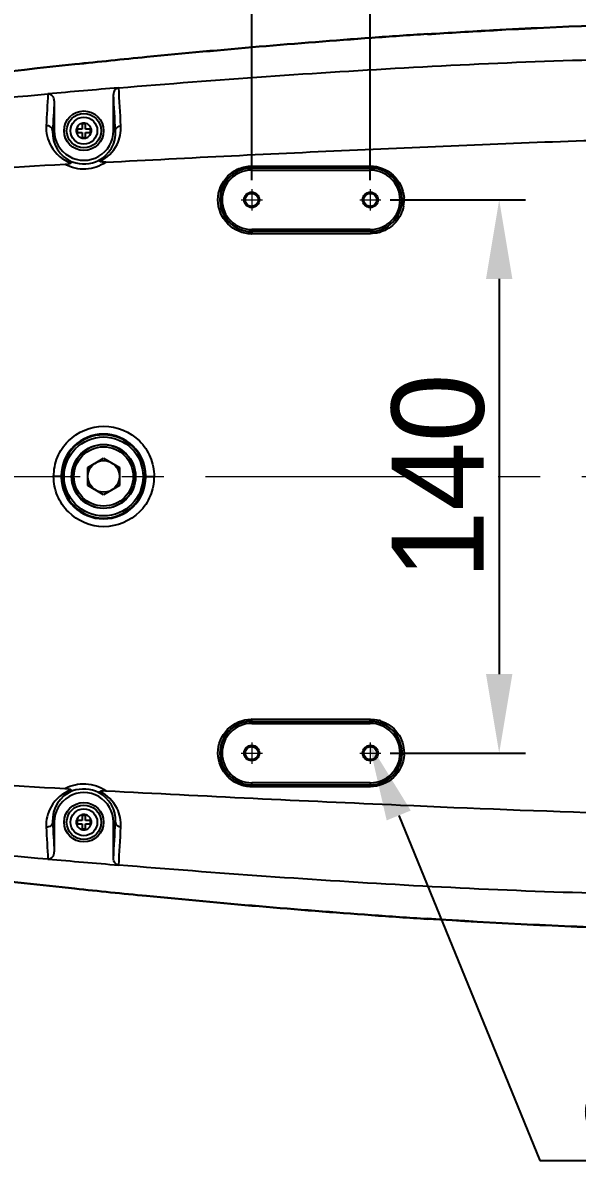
# Model space of a CAD drawing. Header units: millimetres. Extents: x 4086 to 8300, y 123 to 1549.
# Drawn here: x 6797.6 to 6839.7, y 1248.2 to 1335 of the extents above; entities that cross this region are included whole.
import ezdxf
from ezdxf import colors
from ezdxf.entities.mleader import LeaderData, LeaderLine
from ezdxf.math import Vec2, Vec3

# ---------------------------------------------------------------- set-up
doc = ezdxf.new("R2010")
doc.units = ezdxf.units.MM
doc.linetypes.add('CENTER2', pattern=[28.575, 19.05, -3.175, 3.175, -3.175])
doc.layers.add('中心线层', color=7, linetype='CENTER2', lineweight=0)
doc.layers.add('轮廓实线层', color=7, linetype='Continuous', lineweight=30)
doc.layers.add('尺寸标注', color=7, linetype='Continuous')
doc.styles.add('思源黑', font='SourceHanSansCN-Normal.ttf')
doc.dimstyles.new('尺寸标注_3_10比例', dxfattribs={"dimtxt": 7, "dimasz": 6, "dimexe": 2, "dimexo": 1.5, "dimgap": 1, "dimtad": 1, "dimdec": 1, "dimlfac": 3.333333, "dimdsep": 46, "dimtxsty": '思源黑', "dimcen": 0.09, "dimadec": 0, "dimazin": 0, "dimtp": 0.01, "dimtm": 0.01, "dimtfac": 1, "dimtdec": 1, "dimtofl": 0, "dimtmove": 0, "dimatfit": 3, "dimfxl": 0, "dimtolj": 1, "dimarcsym": 0})

# ---------------------------------------------------------------- blocks, each defined once
blk = doc.blocks.new('*D1366')
at = {"layer": 'Defpoints', "color": 0}
for p in [(6824.005, 1353.323), (6815.005, 1321.53), (6824.005, 1321.53)]:
    blk.add_point(p, dxfattribs=at)
at = {"layer": '轮廓实线层', "color": 0, "lineweight": -2}
for p, q in [((6815.005, 1323.03), (6815.005, 1355.323)), ((6824.005, 1323.03), (6824.005, 1355.323)), ((6809.005, 1353.323), (6803.005, 1353.323)), ((6830.005, 1353.323), (6847.732, 1353.323))]:
    blk.add_line(p, q, dxfattribs=at)
at = {"layer": '轮廓实线层', "color": 0}
for points in [[(6809.005, 1352.323), (6809.005, 1354.323), (6815.005, 1353.323)], [(6830.005, 1354.323), (6830.005, 1352.323), (6824.005, 1353.323)]]:
    blk.add_solid(points, dxfattribs=at)
at = {"layer": '轮廓实线层', "color": 0, "insert": (6841.869, 1357.953), "char_height": 7, "attachment_point": 5, "style": '思源黑'}
blk.add_mtext('\\A1;30', dxfattribs=at)
blk = doc.blocks.new('*D1368')
at = {"layer": 'Defpoints', "color": 0}
for p in [(6824.005, 1321.53), (6824.005, 1279.53), (6833.789, 1279.53)]:
    blk.add_point(p, dxfattribs=at)
at = {"layer": '轮廓实线层', "color": 0, "lineweight": -2}
for p, q in [((6825.505, 1321.53), (6835.789, 1321.53)), ((6833.789, 1315.53), (6833.789, 1285.53)), ((6825.505, 1279.53), (6835.789, 1279.53))]:
    blk.add_line(p, q, dxfattribs=at)
at = {"layer": '轮廓实线层', "color": 0}
for points in [[(6834.789, 1315.53), (6832.789, 1315.53), (6833.789, 1321.53)], [(6832.789, 1285.53), (6834.789, 1285.53), (6833.789, 1279.53)]]:
    blk.add_solid(points, dxfattribs=at)
at = {"layer": '轮廓实线层', "color": 0, "insert": (6829.163, 1300.53), "char_height": 7, "attachment_point": 5, "rotation": 90, "style": '思源黑'}
blk.add_mtext('\\A1;140', dxfattribs=at)
blk = doc.blocks.new('*D1369')
at = {"layer": 'Defpoints', "color": 0}
for p in [(6815.005, 1339.499), (6815.005, 1321.53), (6772.255, 1318.53)]:
    blk.add_point(p, dxfattribs=at)
at = {"layer": '轮廓实线层', "color": 0, "lineweight": -2}
for p, q in [((6772.255, 1320.03), (6772.255, 1341.499)), ((6815.005, 1323.03), (6815.005, 1341.499)), ((6778.255, 1339.499), (6809.005, 1339.499))]:
    blk.add_line(p, q, dxfattribs=at)
at = {"layer": '轮廓实线层', "color": 0}
for points in [[(6778.255, 1340.499), (6778.255, 1338.499), (6772.255, 1339.499)], [(6809.005, 1338.499), (6809.005, 1340.499), (6815.005, 1339.499)]]:
    blk.add_solid(points, dxfattribs=at)
at = {"layer": '轮廓实线层', "color": 0, "insert": (6793.63, 1344.125), "char_height": 7, "attachment_point": 5, "style": '思源黑'}
blk.add_mtext('\\A1;142.5', dxfattribs=at)

msp = doc.modelspace()

# ---------------------------------------------------------------- linework, layer by layer
for p, q in [((6800.013, 1329.039), (6800.013, 1326.78)), ((6804.506, 1326.78), (6804.506, 1329.523)), ((6802.128, 1327.29), (6802.128, 1326.908)), ((6802.383, 1327.29), (6802.128, 1327.29)), ((6802.383, 1326.908), (6802.383, 1327.29)), ((6800.013, 1326.78), (6799.888, 1326.78)), ((6801.746, 1326.908), (6801.746, 1326.653)), ((6802.128, 1326.908), (6801.746, 1326.908)), ((6801.746, 1326.653), (6802.128, 1326.653)), ((6802.128, 1326.653), (6802.128, 1326.27)), ((6802.128, 1326.27), (6802.383, 1326.27)), ((6802.766, 1326.908), (6802.383, 1326.908)), ((6802.383, 1326.27), (6802.383, 1326.653)), ((6802.383, 1326.653), (6802.766, 1326.653)), ((6802.766, 1326.653), (6802.766, 1326.908)), ((6804.653, 1326.78), (6804.506, 1326.78)), ((6815.005, 1323.785), (6815.005, 1323.962)), ((6824.005, 1323.935), (6815.005, 1323.935)), ((6815.005, 1323.785), (6824.005, 1323.785)), ((6824.005, 1323.935), (6824.005, 1323.785)), ((6815.005, 1319.125), (6815.005, 1319.275)), ((6824.005, 1319.275), (6815.005, 1319.275)), ((6824.005, 1319.125), (6815.005, 1319.125)), ((6824.005, 1319.275), (6824.005, 1319.125)), ((6802.555, 1301.223), (6803.755, 1301.916)), ((6802.555, 1299.837), (6802.555, 1301.223)), ((6803.755, 1301.916), (6804.955, 1301.223)), ((6804.955, 1301.223), (6804.955, 1299.837)), ((6800.531, 1300.53), (6799.963, 1300.53)), ((6806.967, 1300.53), (6807.591, 1300.53)), ((6803.755, 1299.145), (6802.555, 1299.837)), ((6804.955, 1299.837), (6803.755, 1299.145)), ((6815.005, 1281.785), (6815.005, 1281.935)), ((6815.005, 1281.935), (6824.005, 1281.935)), ((6815.005, 1281.785), (6824.005, 1281.785)), ((6824.005, 1281.935), (6824.005, 1281.785)), ((6815.005, 1277.098), (6815.005, 1277.275)), ((6824.005, 1277.275), (6815.005, 1277.275)), ((6815.005, 1277.125), (6824.005, 1277.125)), ((6824.005, 1277.275), (6824.005, 1277.125)), ((6799.888, 1274.28), (6800.013, 1274.28)), ((6800.013, 1274.28), (6800.013, 1272.022)), ((6801.746, 1274.408), (6801.746, 1274.153)), ((6802.128, 1274.408), (6801.746, 1274.408)), ((6801.746, 1274.153), (6802.128, 1274.153)), ((6802.128, 1274.79), (6802.128, 1274.408)), ((6802.383, 1274.79), (6802.128, 1274.79)), ((6802.128, 1274.153), (6802.128, 1273.77)), ((6802.383, 1274.408), (6802.383, 1274.79)), ((6802.766, 1274.408), (6802.383, 1274.408)), ((6802.383, 1273.77), (6802.383, 1274.153)), ((6802.383, 1274.153), (6802.766, 1274.153)), ((6802.766, 1274.153), (6802.766, 1274.408)), ((6804.506, 1271.537), (6804.506, 1274.28)), ((6804.506, 1274.28), (6804.653, 1274.28)), ((6802.128, 1273.77), (6802.383, 1273.77))]:
    msp.add_line(p, q)
for centre, radius in [((6802.255, 1326.78), 1.5), ((6802.256, 1326.78), 1.305), ((6802.256, 1326.78), 1.02), ((6815.005, 1321.53), 0.585), ((6815.005, 1321.53), 0.495), ((6824.005, 1321.53), 0.585), ((6824.005, 1321.53), 0.495), ((6803.755, 1300.53), 3), ((6803.755, 1300.53), 2.43), ((6803.755, 1300.53), 2.25), ((6803.755, 1300.53), 1.2), ((6815.005, 1279.53), 0.585), ((6815.005, 1279.53), 0.495), ((6824.005, 1279.53), 0.585), ((6824.005, 1279.53), 0.495), ((6802.255, 1274.28), 1.5), ((6802.256, 1274.28), 1.305), ((6802.256, 1274.28), 1.02)]:
    msp.add_circle(centre, radius)
for centre, radius, start, end in [((6865.711, 759.229), 576.112, 93.719014, 94.140815), ((6865.638, 759.426), 575.883, 93.713021, 94.134969), ((6872.911, 662.021), 673.586, 94.154595, 95.612751), ((6872.732, 663.468), 672.102, 94.148302, 95.609618), ((6880.291, 584.797), 751.162, 95.596821, 96.015255), ((6880.331, 584.004), 751.928, 95.593973, 96.011966), ((6889.749, 496.576), 839.888, 96.026277, 97.075652), ((6889.084, 502.091), 834.308, 96.020618, 97.076979), ((6889.269, 316.706), 1016.833, 94.75909, 95.063029), ((5808.444, 1274.846), 997.993, 3.004369, 3.169974), ((7871.799, 1268.99), 1073.98, 176.766335, 176.895291), ((7875.147, 1268.447), 1076.84, 176.774392, 176.894742), ((5808.279, 1274.49), 997.746, 3.004161, 3.161925), ((6802.238, 1326.775), 0.594, 34.97126, 41.6162), ((6802.267, 1326.626), 2.385, 176.28804, 248.72572), ((6802.259, 1326.78), 2.247, 179.9981, 0.0019), ((6802.257, 1326.781), 0.578, 186.53968, 217.11165), ((6802.257, 1326.786), 0.583, 247.94939, 256.10169), ((6802.257, 1326.778), 0.574, 295.14673, 309.03559), ((6802.267, 1326.632), 2.391, 297.57729, 3.55604), ((6870.715, 55.675), 1270.464, 93.153087, 94.268961), ((6815.003, 1321.539), 2.422, 89.94327, 270.05738), ((6815.005, 1321.53), 2.405, 90, 270), ((6815.005, 1321.53), 2.255, 90, 270), ((6824.003, 1321.539), 2.414, 284.20158, 89.9416), ((6824.005, 1321.53), 2.405, 270.01062, 90), ((6824.005, 1321.53), 2.255, 270, 90), ((6824.007, 1321.525), 2.562, 349.46693, 4.32627), ((6814.945, 1320.58), 1.627, 271.46252, 272.29094), ((6824.094, 1321.349), 2.367, 283.4343, 287.39565), ((6803.749, 1300.53), 3.218, 0.95159, 179.06113), ((6803.755, 1300.53), 3.16, 0, 359.22375), ((6803.755, 1300.53), 2.4, 180, 179.30144), ((6803.703, 1300.531), 3.171, 179.04399, 181.00873), ((6803.749, 1300.53), 3.218, 180.98455, 359.0925), ((6803.796, 1300.53), 3.171, 359.07575, 0.97524), ((6815.023, 1279.391), 2.715, 90.28474, 90.92151), ((6824.121, 1279.792), 2.283, 73.31107, 76.60757), ((6815.003, 1279.521), 2.422, 89.94467, 270.05691), ((6815.005, 1279.53), 2.405, 90, 270), ((6815.005, 1279.53), 2.255, 90, 270), ((6824.005, 1279.532), 2.404, 270, 89.9971), ((6824.003, 1279.521), 2.414, 270.06025, 75.08261), ((6824.005, 1279.53), 2.255, 270, 90), ((6824.014, 1279.536), 2.555, 356.8685, 0.15437), ((6868.481, 2510.277), 1235.288, 265.713196, 266.860335), ((6802.267, 1274.434), 2.385, 111.27684, 183.70986), ((6802.259, 1274.28), 2.247, 359.99811, 180.00189), ((6802.268, 1274.428), 2.391, 356.44388, 62.42357), ((7875.113, 1332.611), 1076.806, 183.105256, 183.22561), ((6802.257, 1274.281), 0.578, 186.53968, 217.11165), ((6802.238, 1274.275), 0.594, 34.97126, 41.6162), ((5808.257, 1326.572), 997.767, 356.838077, 356.995837), ((7872.21, 1332.093), 1074.392, 183.104729, 183.233635), ((6802.257, 1274.286), 0.583, 247.94939, 256.10169), ((6802.257, 1274.278), 0.574, 295.14673, 309.03559), ((5808.347, 1326.22), 998.09, 356.830037, 356.995623), ((6889.785, 2104.836), 840.241, 262.923097, 263.972681), ((6889.1, 2099.112), 834.451, 262.921303, 263.978137), ((6889.333, 2285.092), 1017.574, 264.937082, 265.240801), ((6880.189, 2015.283), 750.176, 263.983341, 264.402619), ((6880.344, 2017.184), 752.056, 263.986783, 264.404998), ((6872.971, 1939.728), 674.277, 264.386777, 265.843586), ((6872.739, 1937.672), 672.182, 264.389358, 265.850648), ((6865.524, 1839.187), 573.461, 265.857627, 266.281539), ((6865.651, 1841.819), 576.067, 265.863975, 266.285949)]:
    msp.add_arc(centre, radius, start, end)
for points, knots in [([(6828.342, 1334.128), (6830.017, 1334.236), (6836.772, 1334.642), (6843.537, 1334.914), (6848.626, 1334.959)], [0, 0, 0, 0, 0.248026, 1, 1, 1, 1]), ([(6828.344, 1334.099), (6830.011, 1334.207), (6836.765, 1334.612), (6843.53, 1334.885), (6848.626, 1334.928)], [0, 0, 0, 0, 0.246849, 1, 1, 1, 1]), ([(6804.907, 1330.033), (6812.358, 1330.654), (6827.381, 1331.727), (6842.44, 1332.302), (6850.024, 1332.291)], [0, 0, 0, 0, 0.496427, 1, 1, 1, 1]), ([(6804.906, 1330.033), (6804.792, 1330.023), (6804.568, 1329.881), (6804.506, 1329.64), (6804.506, 1329.523)], [0, 0, 0, 0, 0.496527, 1, 1, 1, 1]), ([(6750.862, 1323.917), (6758.893, 1325.269), (6775.121, 1327.23), (6791.373, 1328.849), (6799.531, 1329.572)], [0, 0, 0, 0, 0.498581, 1, 1, 1, 1]), ([(6800.013, 1329.039), (6800.013, 1329.169), (6799.935, 1329.442), (6799.661, 1329.58), (6799.532, 1329.571)], [0, 0, 0, 0, 0.501952, 1, 1, 1, 1]), ([(6799.398, 1327.158), (6799.37, 1326.627), (6799.651, 1325.397), (6800.656, 1324.553), (6801.276, 1324.33)], [0, 0, 0, 0, 0.446364, 1, 1, 1, 1]), ([(6799.888, 1326.78), (6799.885, 1326.885), (6799.754, 1327.106), (6799.516, 1327.165), (6799.398, 1327.158)], [0, 0, 0, 0, 0.469758, 1, 1, 1, 1]), ([(6801.941, 1327.263), (6801.93, 1327.257), (6801.91, 1327.244), (6801.891, 1327.229), (6801.881, 1327.221)], [0, 0, 0, 0, 0.497104, 1, 1, 1, 1]), ([(6802.025, 1327.303), (6802.011, 1327.297), (6801.982, 1327.286), (6801.954, 1327.271), (6801.941, 1327.263)], [0, 0, 0, 0, 0.502353, 1, 1, 1, 1]), ([(6802.256, 1327.357), (6802.244, 1327.361), (6802.219, 1327.365), (6802.194, 1327.361), (6802.181, 1327.358)], [0, 0, 0, 0, 0.493074, 1, 1, 1, 1]), ([(6802.332, 1327.358), (6802.319, 1327.361), (6802.294, 1327.365), (6802.267, 1327.361), (6802.256, 1327.357)], [0, 0, 0, 0, 0.507426, 1, 1, 1, 1]), ([(6803.486, 1324.45), (6804.031, 1324.716), (6804.871, 1325.55), (6805.096, 1326.67), (6805.068, 1327.153)], [0, 0, 0, 0, 0.556179, 1, 1, 1, 1]), ([(6803.923, 1324.385), (6810.288, 1324.729), (6822.978, 1325.346), (6835.672, 1325.888), (6841.999, 1326.08)], [0, 0, 0, 0, 0.501709, 1, 1, 1, 1]), ([(6803.486, 1324.45), (6803.467, 1324.471), (6803.447, 1324.527), (6803.394, 1324.496), (6803.394, 1324.484)], [0, 0, 0, 0, 0.692065, 1, 1, 1, 1]), ([(6803.929, 1324.387), (6803.486, 1324.079), (6802.407, 1323.699), (6801.301, 1323.968), (6800.824, 1324.217)], [0, 0, 0, 0, 0.500532, 1, 1, 1, 1]), ([(6801.276, 1324.33), (6801.296, 1324.353), (6801.316, 1324.413), (6801.381, 1324.387), (6801.384, 1324.372)], [0, 0, 0, 0, 0.659231, 1, 1, 1, 1]), ([(6803.926, 1324.385), (6803.808, 1324.379), (6803.659, 1324.376), (6803.509, 1324.427), (6803.486, 1324.45)], [0, 0, 0, 0, 0.784589, 1, 1, 1, 1]), ([(6814.986, 1318.954), (6814.332, 1318.937), (6812.976, 1319.534), (6812.157, 1321.531), (6812.872, 1323.211), (6813.998, 1323.967), (6814.676, 1324.082), (6815.01, 1324.093)], [0, 0, 0, 0, 0.248852, 0.497107, 0.745666, 0.872774, 1, 1, 1, 1]), ([(6815.005, 1323.962), (6815.014, 1323.971), (6815.001, 1324.022), (6815.01, 1324.062), (6815.01, 1324.093)], [0, 0, 0, 0, 0.288811, 1, 1, 1, 1]), ([(6824.005, 1323.953), (6824.012, 1323.965), (6824.002, 1324.013), (6824.008, 1324.054), (6824.009, 1324.085)], [0, 0, 0, 0, 0.299154, 1, 1, 1, 1]), ([(6824.009, 1324.085), (6824.632, 1324.112), (6825.926, 1323.577), (6826.515, 1322.338), (6826.562, 1321.718)], [0, 0, 0, 0, 0.500694, 1, 1, 1, 1]), ([(6826.526, 1321.056), (6826.444, 1320.612), (6826.03, 1319.755), (6825.234, 1319.225), (6824.802, 1319.09)], [0, 0, 0, 0, 0.499534, 1, 1, 1, 1]), ([(6815.005, 1319.117), (6815.016, 1319.104), (6815, 1319.041), (6815.01, 1318.992), (6815.01, 1318.955)], [0, 0, 0, 0, 0.309944, 1, 1, 1, 1]), ([(6799.963, 1300.53), (6799.982, 1301.026), (6800.152, 1302.031), (6801.278, 1303.701), (6803.774, 1304.767), (6806.279, 1303.703), (6807.394, 1302.03), (6807.584, 1301.026), (6807.591, 1300.53)], [0, 0, 0, 0, 0.126299, 0.252559, 0.499915, 0.74742, 0.873694, 1, 1, 1, 1]), ([(6807.591, 1300.53), (6807.573, 1300.034), (6807.4, 1299.029), (6806.276, 1297.359), (6803.779, 1296.294), (6801.275, 1297.358), (6800.159, 1299.03), (6799.971, 1300.034), (6799.963, 1300.53)], [0, 0, 0, 0, 0.126304, 0.252565, 0.499924, 0.747416, 0.873692, 1, 1, 1, 1]), ([(6815.01, 1276.967), (6814.676, 1276.984), (6813.999, 1277.09), (6812.875, 1277.848), (6812.158, 1279.519), (6812.971, 1281.533), (6814.325, 1282.095), (6814.98, 1282.105)], [0, 0, 0, 0, 0.127146, 0.254158, 0.502611, 0.750946, 1, 1, 1, 1]), ([(6815.005, 1281.944), (6815.016, 1281.956), (6815, 1282.019), (6815.01, 1282.068), (6815.01, 1282.106)], [0, 0, 0, 0, 0.309942, 1, 1, 1, 1]), ([(6824.005, 1281.935), (6824.019, 1281.944), (6823.994, 1282.014), (6824.008, 1282.059), (6824.008, 1282.097)], [0, 0, 0, 0, 0.301125, 1, 1, 1, 1]), ([(6824.777, 1281.979), (6825.285, 1281.826), (6826.216, 1281.157), (6826.568, 1280.073), (6826.569, 1279.543)], [0, 0, 0, 0, 0.500483, 1, 1, 1, 1]), ([(6826.566, 1279.397), (6826.531, 1278.767), (6825.954, 1277.482), (6824.641, 1276.98), (6824.009, 1276.975)], [0, 0, 0, 0, 0.499166, 1, 1, 1, 1]), ([(6750.862, 1277.144), (6758.893, 1275.792), (6775.121, 1273.828), (6791.374, 1272.212), (6799.532, 1271.489)], [0, 0, 0, 0, 0.498582, 1, 1, 1, 1]), ([(6800.824, 1276.843), (6801.3, 1277.095), (6802.406, 1277.359), (6803.488, 1276.984), (6803.929, 1276.673)], [0, 0, 0, 0, 0.499483, 1, 1, 1, 1]), ([(6815.005, 1277.098), (6815.014, 1277.089), (6815.001, 1277.038), (6815.01, 1276.998), (6815.01, 1276.967)], [0, 0, 0, 0, 0.299244, 1, 1, 1, 1]), ([(6824.005, 1277.107), (6824.012, 1277.096), (6824.001, 1277.048), (6824.008, 1277.006), (6824.009, 1276.975)], [0, 0, 0, 0, 0.290173, 1, 1, 1, 1]), ([(6801.276, 1276.73), (6800.656, 1276.508), (6799.652, 1275.663), (6799.368, 1274.433), (6799.398, 1273.903)], [0, 0, 0, 0, 0.553513, 1, 1, 1, 1]), ([(6801.276, 1276.73), (6801.296, 1276.707), (6801.316, 1276.648), (6801.381, 1276.673), (6801.384, 1276.689)], [0, 0, 0, 0, 0.659028, 1, 1, 1, 1]), ([(6803.486, 1276.61), (6803.467, 1276.59), (6803.447, 1276.533), (6803.394, 1276.564), (6803.394, 1276.577)], [0, 0, 0, 0, 0.691566, 1, 1, 1, 1]), ([(6803.486, 1276.61), (6803.509, 1276.633), (6803.659, 1276.684), (6803.808, 1276.682), (6803.926, 1276.675)], [0, 0, 0, 0, 0.215398, 1, 1, 1, 1]), ([(6805.068, 1273.907), (6805.095, 1274.39), (6804.872, 1275.51), (6804.031, 1276.344), (6803.486, 1276.61)], [0, 0, 0, 0, 0.443718, 1, 1, 1, 1]), ([(6803.929, 1276.673), (6811.385, 1276.268), (6824.222, 1275.657), (6837.063, 1275.126), (6842.446, 1274.968)], [0, 0, 0, 0, 0.581022, 1, 1, 1, 1]), ([(6799.888, 1274.28), (6799.885, 1274.176), (6799.754, 1273.954), (6799.516, 1273.896), (6799.398, 1273.903)], [0, 0, 0, 0, 0.469002, 1, 1, 1, 1]), ([(6801.941, 1274.763), (6801.93, 1274.757), (6801.91, 1274.744), (6801.891, 1274.729), (6801.881, 1274.721)], [0, 0, 0, 0, 0.497104, 1, 1, 1, 1]), ([(6802.025, 1274.803), (6802.011, 1274.797), (6801.982, 1274.786), (6801.954, 1274.771), (6801.941, 1274.763)], [0, 0, 0, 0, 0.502353, 1, 1, 1, 1]), ([(6802.256, 1274.857), (6802.244, 1274.861), (6802.219, 1274.865), (6802.194, 1274.861), (6802.181, 1274.858)], [0, 0, 0, 0, 0.493074, 1, 1, 1, 1]), ([(6802.332, 1274.858), (6802.319, 1274.861), (6802.294, 1274.865), (6802.267, 1274.861), (6802.256, 1274.857)], [0, 0, 0, 0, 0.507426, 1, 1, 1, 1]), ([(6799.532, 1271.489), (6799.661, 1271.48), (6799.934, 1271.618), (6800.013, 1271.891), (6800.013, 1272.022)], [0, 0, 0, 0, 0.495482, 1, 1, 1, 1]), ([(6804.906, 1271.027), (6804.792, 1271.037), (6804.568, 1271.179), (6804.506, 1271.42), (6804.506, 1271.537)], [0, 0, 0, 0, 0.496461, 1, 1, 1, 1]), ([(6850.024, 1268.769), (6842.44, 1268.758), (6827.38, 1269.333), (6812.357, 1270.407), (6804.906, 1271.027)], [0, 0, 0, 0, 0.503572, 1, 1, 1, 1]), ([(6848.629, 1266.102), (6846.922, 1266.116), (6840.151, 1266.249), (6833.386, 1266.605), (6828.333, 1266.933)], [0, 0, 0, 0, 0.252164, 1, 1, 1, 1]), ([(6848.63, 1266.132), (6846.912, 1266.147), (6840.141, 1266.279), (6833.377, 1266.635), (6828.335, 1266.962)], [0, 0, 0, 0, 0.253728, 1, 1, 1, 1])]:
    msp.add_open_spline(points, degree=3, knots=knots)
for points in [[(6801.881, 1327.221), (6801.743, 1327.104), (6801.662, 1326.895), (6801.682, 1326.715)], [(6802.181, 1327.358), (6802.128, 1327.346), (6802.077, 1327.323), (6802.025, 1327.303)], [(6802.682, 1327.17), (6802.594, 1327.269), (6802.461, 1327.328), (6802.332, 1327.358)], [(6802.825, 1326.874), (6802.81, 1326.96), (6802.775, 1327.044), (6802.725, 1327.116)], [(6804.653, 1326.78), (6804.658, 1326.966), (6804.883, 1327.138), (6805.068, 1327.153)], [(6801.796, 1326.432), (6801.857, 1326.351), (6801.944, 1326.284), (6802.038, 1326.246)], [(6802.256, 1326.203), (6802.339, 1326.203), (6802.425, 1326.222), (6802.501, 1326.258)], [(6802.619, 1326.332), (6802.769, 1326.454), (6802.857, 1326.683), (6802.825, 1326.874)], [(6802.117, 1326.22), (6802.162, 1326.209), (6802.209, 1326.203), (6802.256, 1326.203)], [(6801.402, 1324.404), (6802.021, 1324.179), (6802.784, 1324.221), (6803.374, 1324.513)], [(6801.276, 1324.33), (6801.176, 1324.213), (6800.982, 1324.224), (6800.829, 1324.215)], [(6824.005, 1323.953), (6821.005, 1323.956), (6818.005, 1323.959), (6815.005, 1323.962)], [(6815.01, 1324.093), (6818.01, 1324.09), (6821.009, 1324.087), (6824.009, 1324.085)], [(6824.008, 1318.963), (6821.009, 1318.961), (6818.009, 1318.958), (6815.01, 1318.955)], [(6824.644, 1319.046), (6824.437, 1318.996), (6824.222, 1318.973), (6824.008, 1318.963)], [(6815.01, 1282.106), (6818.009, 1282.102), (6821.009, 1282.099), (6824.008, 1282.097)], [(6824.008, 1282.097), (6824.224, 1282.086), (6824.44, 1282.063), (6824.65, 1282.013)], [(6800.829, 1276.845), (6800.982, 1276.836), (6801.176, 1276.847), (6801.276, 1276.73)], [(6803.374, 1276.547), (6802.784, 1276.839), (6802.021, 1276.881), (6801.402, 1276.657)], [(6815.005, 1277.098), (6818.005, 1277.102), (6821.005, 1277.105), (6824.005, 1277.107)], [(6824.009, 1276.975), (6821.009, 1276.973), (6818.01, 1276.97), (6815.01, 1276.967)], [(6801.881, 1274.721), (6801.743, 1274.604), (6801.662, 1274.395), (6801.682, 1274.215)], [(6802.181, 1274.858), (6802.128, 1274.846), (6802.077, 1274.823), (6802.025, 1274.803)], [(6802.682, 1274.67), (6802.594, 1274.769), (6802.461, 1274.828), (6802.332, 1274.858)], [(6802.619, 1273.832), (6802.769, 1273.954), (6802.857, 1274.183), (6802.825, 1274.374)], [(6802.825, 1274.374), (6802.81, 1274.46), (6802.775, 1274.544), (6802.725, 1274.616)], [(6804.653, 1274.28), (6804.658, 1274.094), (6804.883, 1273.922), (6805.068, 1273.907)], [(6801.796, 1273.932), (6801.857, 1273.851), (6801.944, 1273.784), (6802.038, 1273.746)], [(6802.117, 1273.72), (6802.162, 1273.709), (6802.209, 1273.703), (6802.256, 1273.703)], [(6802.256, 1273.703), (6802.339, 1273.703), (6802.425, 1273.722), (6802.501, 1273.758)]]:
    msp.add_open_spline(points, degree=3)
at = {"layer": '中心线层'}
for p, q in [((6815.005, 1322.334), (6815.005, 1320.726)), ((6824.005, 1322.334), (6824.005, 1320.726)), ((6814.197, 1321.53), (6815.813, 1321.53)), ((6823.197, 1321.53), (6824.813, 1321.53)), ((6725.771, 1300.53), (7047.216, 1300.53)), ((6815.005, 1280.334), (6815.005, 1278.726)), ((6824.005, 1280.334), (6824.005, 1278.726)), ((6814.197, 1279.53), (6815.813, 1279.53)), ((6823.197, 1279.53), (6824.813, 1279.53))]:
    msp.add_line(p, q, dxfattribs=at)

# ---------------------------------------------------------------- dimensions: what is measured, and where the dimension line sits
at = {"layer": '轮廓实线层'}
dim = msp.add_linear_dim(base=(6824.005, 1353.323), p1=(6815.005, 1321.53), p2=(6824.005, 1321.53), dimstyle='尺寸标注_3_10比例', dxfattribs=at)
dim.commit()
dim.dimension.update_dxf_attribs({"geometry": '*D1366', "text_midpoint": (6841.869, 1353.323), "dimtype": 160})
dim = msp.add_linear_dim(base=(6815.005, 1339.499), p1=(6772.255, 1318.53), p2=(6815.005, 1321.53), dimstyle='尺寸标注_3_10比例', dxfattribs=at)
dim.commit()
dim.dimension.update_dxf_attribs({"geometry": '*D1369', "text_midpoint": (6793.63, 1344.125)})
dim = msp.add_linear_dim(base=(6833.789, 1279.53), p1=(6824.005, 1321.53), p2=(6824.005, 1279.53), angle=90, dimstyle='尺寸标注_3_10比例', dxfattribs=at)
dim.commit()
dim.dimension.update_dxf_attribs({"geometry": '*D1368', "text_midpoint": (6829.163, 1300.53)})

# ---------------------------------------------------------------- leaders
at = {"layer": '尺寸标注'}
ml = msp.add_multileader_mtext('Standard', dxfattribs=at)
ml.set_content('{\\A1;\\C256;φ6 {\\H0.7x;\\S+0.018^  0;}贯通（定位孔）}', style='思源黑')
ml.set_leader_properties()
ml.build(insert=Vec2(0, 0))
ml.multileader.update_dxf_attribs({"text_left_attachment_type": 5, "text_right_attachment_type": 5, "dogleg_length": 1, "arrow_head_size": 6})
ctx = ml.context
ctx.base_point, ctx.char_height, ctx.arrow_head_size, ctx.plane_origin = Vec3(6823.367, 1369.904), 7, 6, Vec3(6942.949, 1322.52)
ctx.left_attachment, ctx.right_attachment, ctx.text_align_type = 5, 5, 2
notes = []
notes.append((ctx, [(0, (1, 1, 0), (6922.568, 1369.904), (-1, 0), 1, [(0, [(6942.949, 1322.52)], 0, [])])]))
ctx.mtext.insert, ctx.mtext.alignment, ctx.mtext.flow_direction = Vec3(6919.568, 1383.596), 3, 5
ml = msp.add_multileader_mtext('Standard', dxfattribs=at)
ml.set_content('8×M4{\\A1;\\C256;深度}10', style='思源黑')
ml.set_leader_properties()
ml.build(insert=Vec2(0, 0))
ml.multileader.update_dxf_attribs({"text_left_attachment_type": 5, "text_right_attachment_type": 5, "dogleg_length": 1, "arrow_head_size": 6})
ctx = ml.context
ctx.base_point, ctx.char_height, ctx.arrow_head_size, ctx.plane_origin = Vec3(6837.883, 1248.598), 7, 6, Vec3(6823.887, 1280.347)
ctx.left_attachment, ctx.right_attachment = 5, 5
notes.append((ctx, [(0, (1, 1, 0), (6836.883, 1248.598), (1, 0), 1, [(0, [(6823.887, 1280.347)], 0, [])])]))
ctx.mtext.insert, ctx.mtext.flow_direction = Vec3(6839.883, 1257.359), 5
for ctx, leaders in notes:
    for number, flags, end, landing, length, lines in leaders:
        leader = LeaderData()
        leader.index, (leader.has_last_leader_line, leader.has_dogleg_vector, leader.attachment_direction) = number, flags
        leader.last_leader_point, leader.dogleg_vector, leader.dogleg_length = Vec3(end), Vec3(landing), length
        for number, points, colour, breaks in lines:
            line = LeaderLine()
            line.index, line.vertices, line.color, line.breaks = number, Vec3.list(points), colors.encode_raw_color(colour), breaks
            leader.lines.append(line)
        ctx.leaders.append(leader)

doc.saveas('drawing.dxf')
